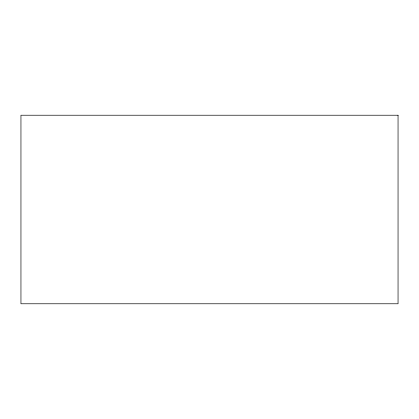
<?xml version="1.0" encoding="UTF-8"?>
<svg xmlns="http://www.w3.org/2000/svg" width="419" height="419" viewBox="0 0 419 419"><rect width="100%" height="100%" fill="white"/><g stroke="black" fill="none" stroke-linecap="round" stroke-linejoin="round"><path stroke-width="0.63" d="M398.05 115.225L20.95 115.225L20.95 303.775L398.05 303.775L398.05 115.225"/></g></svg>
